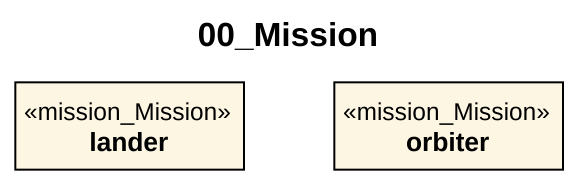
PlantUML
@startuml
title 00_Mission
hide circle
hide empty members
class lander <<mission_Mission>>
class orbiter <<mission_Mission>>
@enduml
